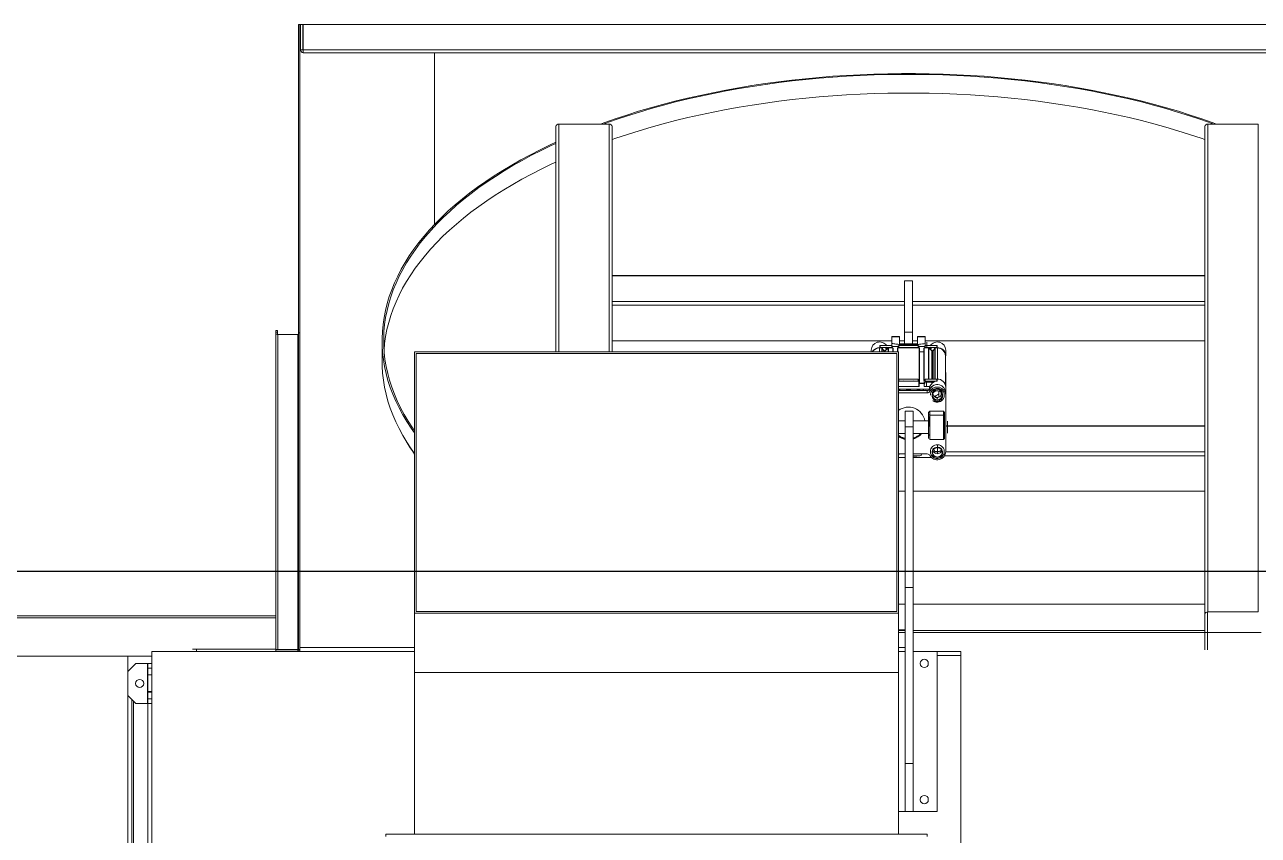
# Model space of a CAD drawing. Extents: x -2187 to 96136, y -11110 to 52208.
# Drawn here: x 46212 to 47751, y 20215 to 21227 of the extents above; entities that cross this region are included whole.
import ezdxf

# ---------------------------------------------------------------- set-up
doc = ezdxf.new("R2010")
doc.units = 0
doc.header["$LTSCALE"] = 1000
doc.header["$MEASUREMENT"] = 0
doc.layers.add('设备型号', color=7, linetype='Continuous')

msp = doc.modelspace()

# ---------------------------------------------------------------- linework, layer by layer
at = {"color": 7, "linetype": 'Continuous', "lineweight": 15}
for p, q in [((46553.097, 21227.001), (46553.097, 20842.127)), ((46553.097, 21227.001), (46555.097, 21227.001)), ((46555.097, 21227.001), (46555.097, 20842.127)), ((46555.164, 21227.001), (46555.097, 21227.001)), ((46555.164, 21227.001), (46555.99, 21227.001)), ((46555.164, 21227.001), (46555.164, 20449.501)), ((46555.99, 21227.001), (46558.588, 21227.001)), ((46555.99, 21195.501), (46555.99, 21227.001)), ((46558.588, 21227.001), (46559.088, 21227.001)), ((46558.588, 21195.501), (46558.588, 21227.001)), ((48071.106, 21227.001), (46559.088, 21227.001)), ((46559.088, 21195.501), (46559.088, 21227.001)), ((48071.24, 21192.001), (46558.954, 21192.001)), ((48071.106, 21195.501), (46559.088, 21195.501)), ((46722.847, 21192.001), (46722.847, 20977.395)), ((46874.607, 20818.392), (46874.607, 21099.986)), ((46941.207, 21102.915), (46878.007, 21102.915)), ((46944.607, 20913.871), (46944.607, 21099.986)), ((47684.607, 20913.871), (47684.607, 21099.986)), ((47688.007, 20493.869), (47688.007, 21102.915)), ((47751.207, 21102.915), (47688.007, 21102.915)), ((47751.207, 20493.869), (47751.207, 21102.915)), ((47684.607, 20913.871), (46944.607, 20913.871)), ((46944.607, 20913.4), (46944.607, 20913.871)), ((46944.607, 20881.324), (46944.607, 20913.4)), ((46944.607, 20913.4), (47684.607, 20913.4)), ((47684.607, 20913.4), (47684.607, 20913.871)), ((47684.607, 20881.324), (47684.607, 20913.4)), ((47309.607, 20906.982), (47309.607, 20843.202)), ((47319.607, 20906.982), (47309.607, 20906.982)), ((47319.607, 20906.982), (47319.607, 20843.202)), ((46944.607, 20876.669), (46944.607, 20881.324)), ((47684.607, 20876.669), (47684.607, 20881.324)), ((46944.607, 20818.392), (46944.607, 20876.669)), ((47684.607, 20726.082), (47684.607, 20876.669)), ((46527.097, 20845.297), (46525.097, 20845.297)), ((46525.097, 20845.297), (46525.097, 20843.177)), ((46525.097, 20842.127), (46525.097, 20843.177)), ((46525.097, 20843.177), (46527.097, 20843.177)), ((46525.097, 20842.127), (46525.097, 20447.001)), ((46527.097, 20843.177), (46527.097, 20845.297)), ((46527.097, 20842.127), (46527.097, 20843.177)), ((46527.097, 20842.127), (46527.097, 20840.214)), ((46527.597, 20840.174), (46527.597, 20447.001)), ((46552.597, 20840.174), (46527.597, 20840.174)), ((46552.597, 20840.174), (46552.597, 20447.001)), ((46553.097, 20842.127), (46553.097, 20447.001)), ((46553.097, 20842.127), (46555.097, 20842.127)), ((46555.097, 20842.127), (46555.097, 20447.001)), ((46657.607, 20832.529), (46657.607, 20806.68)), ((46944.607, 20832.209), (47293.607, 20832.209)), ((47303.407, 20837.651), (47293.607, 20837.651)), ((47293.607, 20837.157), (47293.607, 20837.651)), ((47293.607, 20828.925), (47293.607, 20837.157)), ((47293.607, 20837.157), (47303.407, 20837.157)), ((47303.407, 20837.157), (47303.407, 20837.651)), ((47303.407, 20828.732), (47303.407, 20837.157)), ((47303.407, 20832.209), (47309.607, 20832.209)), ((47309.607, 20828.732), (47309.607, 20843.202)), ((47309.607, 20843.202), (47319.607, 20843.202)), ((47319.607, 20843.202), (47319.607, 20828.732)), ((47319.607, 20832.209), (47325.807, 20832.209)), ((47335.607, 20837.651), (47325.807, 20837.651)), ((47325.807, 20837.651), (47325.807, 20837.157)), ((47325.807, 20837.157), (47325.807, 20828.732)), ((47335.607, 20837.157), (47325.807, 20837.157)), ((47335.607, 20837.157), (47335.607, 20837.651)), ((47335.607, 20828.925), (47335.607, 20837.157)), ((47335.607, 20832.209), (47684.607, 20832.209)), ((47302.097, 20818.392), (46698.097, 20818.392)), ((46698.097, 20818.392), (46698.097, 20492.392)), ((47300.097, 20816.392), (46700.097, 20816.392)), ((46700.097, 20816.392), (46700.097, 20494.392)), ((47268.107, 20820.565), (47268.107, 20818.392)), ((47270.536, 20819.455), (47270.47, 20820.111)), ((47270.657, 20820.32), (47270.657, 20819.545)), ((47278.607, 20823.39), (47281.218, 20823.39)), ((47278.854, 20823.876), (47278.854, 20826.266)), ((47278.854, 20826.266), (47279.197, 20826.258)), ((47279.107, 20823.879), (47279.107, 20826.258)), ((47279.107, 20826.258), (47293.857, 20826.258)), ((47293.857, 20823.879), (47279.107, 20823.879)), ((47281.651, 20823.146), (47283.671, 20819.724)), ((47284.104, 20819.48), (47284.104, 20818.392)), ((47285.11, 20818.392), (47285.11, 20819.48)), ((47285.463, 20819.623), (47289.17, 20823.247)), ((47289.524, 20823.39), (47294.357, 20823.39)), ((47293.607, 20826.189), (47293.607, 20828.925)), ((47293.857, 20823.879), (47293.857, 20826.258)), ((47294.21, 20826.189), (47293.857, 20826.189)), ((47294.357, 20823.39), (47294.357, 20825.918)), ((47301.857, 20825.16), (47294.357, 20825.16)), ((47294.907, 20823.39), (47294.357, 20823.39)), ((47295.407, 20818.392), (47295.407, 20822.901)), ((47300.807, 20818.698), (47295.407, 20818.698)), ((47300.097, 20494.392), (47300.097, 20816.392)), ((47300.807, 20822.901), (47300.807, 20818.392)), ((47301.857, 20823.39), (47301.307, 20823.39)), ((47301.857, 20825.918), (47301.857, 20823.39)), ((47301.857, 20823.39), (47327.357, 20823.39)), ((47302.357, 20826.189), (47302.003, 20826.189)), ((47302.097, 20492.392), (47302.097, 20818.392)), ((47302.357, 20823.879), (47302.357, 20826.258)), ((47302.357, 20826.258), (47326.857, 20826.258)), ((47302.357, 20823.879), (47326.857, 20823.879)), ((47325.807, 20828.732), (47303.407, 20828.732)), ((47326.857, 20826.258), (47326.857, 20823.879)), ((47327.21, 20826.189), (47326.857, 20826.189)), ((47327.357, 20825.918), (47327.357, 20823.39)), ((47334.857, 20825.16), (47327.357, 20825.16)), ((47327.907, 20823.39), (47327.357, 20823.39)), ((47327.907, 20784.003), (47327.907, 20823.39)), ((47328.407, 20822.901), (47328.407, 20783.514)), ((47333.807, 20818.698), (47328.407, 20818.698)), ((47333.807, 20822.901), (47333.807, 20783.514)), ((47334.307, 20823.39), (47334.307, 20784.003)), ((47334.857, 20823.39), (47334.307, 20823.39)), ((47334.857, 20825.918), (47334.857, 20823.39)), ((47334.857, 20823.39), (47339.69, 20823.39)), ((47335.357, 20826.189), (47335.003, 20826.189)), ((47335.357, 20826.258), (47335.357, 20823.879)), ((47335.357, 20826.258), (47350.107, 20826.258)), ((47350.107, 20823.879), (47335.357, 20823.879)), ((47335.607, 20826.189), (47335.607, 20828.925)), ((47337.607, 20826.189), (47337.607, 20830.651)), ((47337.607, 20827.651), (47337.607, 20824.865)), ((47339.69, 20784.491), (47339.69, 20823.39)), ((47339.69, 20821.853), (47340.043, 20821.853)), ((47340.043, 20823.247), (47340.043, 20784.491)), ((47340.043, 20823.247), (47343.75, 20819.623)), ((47343.75, 20784.491), (47343.75, 20819.623)), ((47344.104, 20819.48), (47344.104, 20784.491)), ((47345.109, 20819.48), (47344.104, 20819.48)), ((47345.109, 20784.491), (47345.109, 20819.48)), ((47345.542, 20819.724), (47347.563, 20823.146)), ((47345.542, 20819.724), (47345.542, 20784.491)), ((47345.64, 20820.921), (47345.631, 20819.875)), ((47347.996, 20823.39), (47350.607, 20823.39)), ((47350.107, 20826.258), (47350.107, 20823.879)), ((47350.36, 20826.266), (47350.36, 20823.876)), ((47358.557, 20819.545), (47358.557, 20820.32)), ((47358.742, 20820.095), (47358.675, 20819.444)), ((47360.201, 20816.394), (47360.487, 20817.09)), ((47361.107, 20813.615), (47361.107, 20820.565)), ((47340.043, 20811.092), (47339.69, 20810.746)), ((47339.69, 20805.618), (47340.043, 20805.964)), ((47345.542, 20814.533), (47345.109, 20814.909)), ((47345.542, 20808.888), (47345.109, 20809.264)), ((47360.607, 20813.615), (47360.607, 20777.357)), ((47361.025, 20814.787), (47360.96, 20814.359)), ((47360.96, 20800.814), (47360.96, 20814.359)), ((47361.104, 20813.373), (47361.104, 20813.856)), ((47339.69, 20785.7), (47340.043, 20785.7)), ((47343.75, 20785.7), (47344.104, 20785.7)), ((47345.109, 20785.7), (47345.542, 20785.7)), ((47360.96, 20775.935), (47360.96, 20793.196)), ((47361.107, 20792.776), (47361.107, 20790.397)), ((47361.107, 20790.397), (47361.107, 20774.227)), ((47302.097, 20784.003), (47302.357, 20784.003)), ((47302.097, 20781.895), (47327.21, 20781.895)), ((47327.857, 20775.178), (47302.097, 20775.178)), ((47302.097, 20771.871), (47340.913, 20771.871)), ((47337.908, 20770.209), (47302.097, 20770.209)), ((47302.357, 20782.113), (47302.357, 20784.491)), ((47326.857, 20784.491), (47302.357, 20784.491)), ((47326.857, 20782.113), (47302.357, 20782.113)), ((47307.348, 20782.148), (47307.729, 20781.895)), ((47308.035, 20781.895), (47307.391, 20782.148)), ((47318.612, 20781.895), (47318.835, 20782.113)), ((47321.822, 20782.148), (47321.178, 20781.895)), ((47321.484, 20781.895), (47321.865, 20782.148)), ((47326.857, 20784.491), (47326.857, 20782.113)), ((47326.857, 20784.003), (47327.357, 20784.003)), ((47327.357, 20784.003), (47327.907, 20784.003)), ((47327.357, 20781.475), (47327.357, 20775.772)), ((47327.857, 20784.003), (47327.857, 20782.341)), ((47327.857, 20782.341), (47327.857, 20779.701)), ((47327.857, 20778.822), (47327.857, 20775.178)), ((47327.857, 20778.822), (47334.357, 20778.822)), ((47328.257, 20783.863), (47328.257, 20779.31)), ((47328.257, 20779.31), (47333.957, 20779.31)), ((47331.341, 20779.31), (47330.938, 20778.822)), ((47333.512, 20779.31), (47333.247, 20778.822)), ((47333.807, 20782.732), (47333.807, 20783.514)), ((47334.161, 20783.981), (47333.957, 20783.527)), ((47333.957, 20779.31), (47333.957, 20783.863)), ((47334.307, 20784.003), (47334.857, 20784.003)), ((47334.357, 20782.341), (47334.357, 20784.003)), ((47334.357, 20779.701), (47334.357, 20782.341)), ((47334.357, 20775.178), (47334.357, 20778.822)), ((47340.913, 20775.178), (47334.357, 20775.178)), ((47334.857, 20784.003), (47335.357, 20784.003)), ((47335.357, 20784.491), (47335.357, 20782.113)), ((47350.107, 20784.491), (47335.357, 20784.491)), ((47335.357, 20782.113), (47350.107, 20782.113)), ((47335.759, 20771.871), (47335.607, 20771.473)), ((47335.607, 20771.473), (47335.607, 20771.871)), ((47336.931, 20782.113), (47337.072, 20780.592)), ((47337.072, 20780.592), (47337.072, 20782.113)), ((47337.072, 20780.592), (47337.072, 20778.148)), ((47337.072, 20780.592), (47343.386, 20780.592)), ((47337.908, 20767.26), (47337.908, 20770.209)), ((47340.913, 20771.871), (47340.913, 20775.178)), ((47341.354, 20775.491), (47341.354, 20772.133)), ((47341.411, 20772.231), (47341.411, 20769.283)), ((47341.83, 20782.113), (47343.75, 20780.236)), ((47343.75, 20780.236), (47343.75, 20782.113)), ((47343.75, 20780.592), (47344.104, 20780.592)), ((47344.104, 20782.113), (47344.104, 20780.092)), ((47344.104, 20780.092), (47344.935, 20780.092)), ((47345.109, 20780.222), (47345.109, 20782.113)), ((47345.109, 20780.592), (47345.542, 20780.592)), ((47345.542, 20782.113), (47345.542, 20780.522)), ((47345.718, 20780.634), (47346.591, 20782.113)), ((47350.107, 20782.113), (47350.107, 20784.491)), ((47350.107, 20784.003), (47350.36, 20784.003)), ((47350.36, 20784.489), (47350.36, 20782.099)), ((47352.607, 20771.216), (47352.607, 20772.546)), ((47355.307, 20770.514), (47355.307, 20769.559)), ((47361.107, 20767.276), (47361.107, 20774.227)), ((47337.908, 20767.26), (47302.097, 20767.26)), ((47344.107, 20765.17), (47344.107, 20763.59)), ((47346.072, 20757.012), (47352.107, 20757.012)), ((47346.241, 20756.908), (47346.413, 20757.012)), ((47346.484, 20756.783), (47346.897, 20757.012)), ((47347.607, 20762.634), (47350.607, 20760.941)), ((47347.607, 20762.634), (47347.607, 20761.792)), ((47350.607, 20760.099), (47347.607, 20761.792)), ((47350.607, 20760.941), (47350.607, 20760.099)), ((47352.607, 20762.006), (47352.607, 20769.636)), ((47355.307, 20767.979), (47355.307, 20765.469)), ((47355.307, 20765.469), (47355.307, 20764.038)), ((47355.307, 20757.8), (47355.307, 20757.112)), ((47356.975, 20759.115), (47355.57, 20758.231)), ((47355.807, 20768.982), (47355.807, 20769.675)), ((47355.807, 20764.877), (47355.807, 20767.403)), ((47357.107, 20763.59), (47357.107, 20765.17)), ((47361.107, 20764.327), (47361.107, 20767.276)), ((47361.107, 20693.943), (47361.107, 20764.327)), ((47310.341, 20725.042), (47310.341, 20744.501)), ((47310.341, 20744.501), (47320.341, 20744.501)), ((47320.341, 20744.501), (47320.341, 20725.042)), ((47339.607, 20742.821), (47341.107, 20744.287)), ((47339.607, 20742.821), (47339.607, 20738.187)), ((47339.607, 20739.916), (47341.107, 20739.916)), ((47341.107, 20744.287), (47358.107, 20744.287)), ((47341.107, 20744.287), (47341.107, 20739.653)), ((47341.107, 20739.653), (47358.107, 20739.653)), ((47341.107, 20739.653), (47341.107, 20709.001)), ((47358.107, 20744.287), (47358.107, 20739.653)), ((47358.107, 20744.287), (47359.607, 20742.821)), ((47358.107, 20739.653), (47358.107, 20709.001)), ((47358.107, 20739.653), (47359.607, 20738.187)), ((47359.607, 20742.821), (47359.607, 20738.187)), ((47310.341, 20732.501), (47302.097, 20732.501)), ((47310.341, 20725.042), (47310.341, 20524.501)), ((47320.341, 20725.042), (47310.341, 20725.042)), ((47339.607, 20732.501), (47320.341, 20732.501)), ((47320.341, 20725.042), (47320.341, 20524.501)), ((47339.607, 20710.501), (47339.607, 20738.187)), ((47339.69, 20725.393), (47339.69, 20715.368)), ((47341.107, 20726.082), (47339.871, 20726.082)), ((47359.607, 20738.187), (47359.607, 20710.501)), ((47361.057, 20713.001), (47361.057, 20736.001)), ((47684.607, 20726.082), (47361.107, 20726.082)), ((47363.107, 20717.001), (47363.107, 20732.001)), ((47684.607, 20725.611), (47684.607, 20726.082)), ((47684.607, 20693.535), (47684.607, 20725.611)), ((47302.097, 20716.501), (47310.341, 20716.501)), ((47306.94, 20711.04), (47306.94, 20711.63)), ((47320.341, 20716.501), (47339.607, 20716.501)), ((47341.107, 20713.983), (47339.607, 20715.449)), ((47341.107, 20709.001), (47358.107, 20709.001)), ((47358.107, 20709.001), (47359.607, 20710.501)), ((47345.109, 20697.977), (47344.965, 20697.977)), ((47345.733, 20697.409), (47345.542, 20697.732)), ((47345.962, 20693.578), (47350.607, 20693.578)), ((47347.563, 20694.311), (47346.077, 20696.827)), ((47350.607, 20694.067), (47347.996, 20694.067)), ((47350.607, 20702.496), (47350.607, 20699.56)), ((47350.607, 20698.966), (47350.607, 20694.067)), ((47356.357, 20696.891), (47356.309, 20696.167)), ((47684.607, 20688.88), (47684.607, 20693.535)), ((47302.097, 20691.01), (47310.341, 20691.01)), ((47310.341, 20686.627), (47302.097, 20686.627)), ((47320.341, 20691.01), (47337.908, 20691.01)), ((47343.241, 20686.627), (47320.341, 20686.627)), ((47684.607, 20490.94), (47684.607, 20688.88)), ((47302.097, 20644.42), (47310.341, 20644.42)), ((47320.341, 20644.42), (47684.607, 20644.42)), ((47310.341, 20524.501), (47310.341, 20304.501)), ((47320.341, 20524.501), (47310.341, 20524.501)), ((47320.341, 20524.501), (47320.341, 20304.501)), ((46700.097, 20494.392), (47300.097, 20494.392)), ((47310.341, 20503.401), (47302.097, 20503.401)), ((47684.607, 20503.401), (47320.341, 20503.401)), ((47687.607, 20490.94), (47687.607, 20493.849)), ((47751.207, 20493.869), (47688.007, 20493.869)), ((44155.097, 20488.784), (46525.097, 20488.784)), ((44155.097, 20488.784), (46325.097, 20488.784)), ((46552.597, 20488.784), (46553.097, 20488.784)), ((46698.097, 20492.392), (47302.097, 20492.392)), ((46698.097, 20418.392), (46698.097, 20492.392)), ((47302.097, 20418.392), (47302.097, 20492.392)), ((47684.607, 20490.94), (47684.607, 20446.48)), ((47687.607, 20490.94), (47687.607, 20446.48)), ((47302.097, 20471.401), (47310.341, 20471.401)), ((47310.341, 20470.69), (47302.097, 20470.69)), ((47310.341, 20468.258), (47302.097, 20468.258)), ((47684.607, 20470.69), (47320.341, 20470.69)), ((47754.607, 20468.258), (47320.341, 20468.258)), ((46421.143, 20447.501), (46426.128, 20447.501)), ((46525.097, 20447.501), (46426.128, 20447.501)), ((46426.128, 20447.501), (46426.128, 20444.501)), ((46525.097, 20447.001), (46527.597, 20447.001)), ((46527.597, 20447.001), (46552.597, 20447.001)), ((46553.097, 20447.501), (46552.597, 20447.501)), ((46553.097, 20447.001), (46553.432, 20447.001)), ((46555.097, 20449.501), (46555.097, 20449.501)), ((46698.097, 20449.501), (46555.097, 20449.501)), ((46555.097, 20447.001), (46555.097, 20444.501)), ((47310.341, 20449.501), (47302.097, 20449.501)), ((44365.097, 20438.784), (46370.097, 20438.784)), ((46340.097, 20419.501), (46340.097, 20438.784)), ((46370.097, 20444.501), (46370.097, 19892.455)), ((46698.097, 20444.501), (46370.097, 20444.501)), ((46525.097, 20446.501), (46552.597, 20446.501)), ((46525.097, 20444.501), (46525.097, 20446.501)), ((46552.597, 20446.501), (46552.597, 20444.501)), ((46552.597, 20446.501), (46552.999, 20446.501)), ((46552.999, 20446.501), (46555.097, 20446.501)), ((46552.999, 20446.501), (46552.999, 20444.501)), ((47302.097, 20444.501), (47310.341, 20444.501)), ((47320.341, 20444.501), (47350.341, 20444.501)), ((47350.341, 20444.501), (47350.341, 20244.501)), ((47380.097, 20444.501), (47350.341, 20444.501)), ((47350.341, 20439.501), (47380.097, 20439.501)), ((47380.097, 20444.501), (47380.097, 20119.831)), ((46350.097, 20429.501), (46340.097, 20419.501)), ((46340.097, 20419.501), (46340.097, 20389.501)), ((46350.097, 20429.501), (46364.697, 20429.501)), ((46364.697, 20429.501), (46364.697, 20379.501)), ((46365.097, 20429.501), (46365.097, 20379.501)), ((46370.097, 20429.501), (46365.097, 20429.501)), ((46370.097, 20423.751), (46365.097, 20423.751)), ((46698.097, 20418.392), (47302.097, 20418.392)), ((46698.097, 20418.392), (46698.097, 20216.392)), ((47302.097, 20418.392), (47302.097, 20216.392)), ((47329.341, 20429.251), (47329.341, 20429.751)), ((47339.341, 20429.751), (47339.341, 20429.251)), ((46364.697, 20414.501), (46365.097, 20414.501)), ((46365.097, 20415.251), (46370.097, 20415.251)), ((46340.097, 20108.501), (46340.097, 20389.501)), ((46340.097, 20389.501), (46350.097, 20379.501)), ((46365.097, 20394.501), (46364.697, 20394.501)), ((46364.697, 20392.148), (46365.097, 20392.148)), ((46365.097, 20394.501), (46370.097, 20394.501)), ((46370.097, 20393.751), (46365.097, 20393.751)), ((46365.097, 20385.251), (46370.097, 20385.251)), ((46345.097, 20006.901), (46345.097, 20384.501)), ((46350.097, 20379.501), (46364.697, 20379.501)), ((46365.097, 20006.855), (46365.097, 20379.501)), ((46370.097, 20379.501), (46365.097, 20379.501)), ((47310.341, 20244.501), (47310.341, 20304.501)), ((47310.341, 20304.501), (47320.341, 20304.501)), ((47320.341, 20304.501), (47320.341, 20244.501)), ((47329.341, 20259.251), (47329.341, 20259.751)), ((47339.341, 20259.751), (47339.341, 20259.251)), ((47350.341, 20244.501), (47302.097, 20244.501)), ((47320.341, 20244.501), (47310.341, 20244.501)), ((46662.097, 20213.392), (46662.097, 20216.392)), ((46662.097, 20216.392), (47338.097, 20216.392)), ((47338.097, 20213.392), (47338.097, 20216.392))]:
    msp.add_line(p, q, dxfattribs=at)
at = {"color": 8, "linetype": 'Continuous', "lineweight": 15}
for p, q in [((46555.99, 21195.501), (46558.588, 21195.501)), ((46559.088, 21195.501), (46558.588, 21195.501)), ((46878.007, 20818.392), (46878.007, 21102.915)), ((46941.207, 20818.392), (46941.207, 21102.915)), ((46944.607, 20881.324), (47309.607, 20881.324)), ((47319.607, 20881.324), (47684.607, 20881.324)), ((46944.607, 20876.669), (47309.607, 20876.669)), ((47319.607, 20876.669), (47684.607, 20876.669)), ((46553.432, 20842.127), (46553.432, 20447.001)), ((47278.607, 20823.39), (47278.607, 20818.392)), ((47281.218, 20818.392), (47281.218, 20823.39)), ((47281.651, 20823.146), (47281.651, 20818.392)), ((47283.671, 20818.392), (47283.671, 20819.724)), ((47285.463, 20819.623), (47285.463, 20818.392)), ((47289.17, 20818.392), (47289.17, 20823.247)), ((47289.524, 20823.39), (47289.524, 20818.392)), ((47294.907, 20818.392), (47294.907, 20823.39)), ((47301.307, 20823.39), (47301.307, 20818.392)), ((47347.563, 20784.491), (47347.563, 20823.146)), ((47347.996, 20823.39), (47347.996, 20784.491)), ((47350.607, 20823.39), (47350.607, 20784.491)), ((47339.69, 20810.726), (47340.043, 20811.072)), ((47327.857, 20777.477), (47327.357, 20777.08)), ((47329.744, 20779.31), (47329.337, 20778.822)), ((47356.207, 20768.552), (47356.207, 20768.396)), ((47356.207, 20766.816), (47356.207, 20766.001)), ((47339.749, 20725.611), (47341.107, 20725.611)), ((47361.107, 20725.611), (47684.607, 20725.611)), ((47350.607, 20691.27), (47350.607, 20693.578)), ((47361.098, 20693.535), (47684.607, 20693.535)), ((47320.341, 20688.88), (47328.582, 20688.88)), ((47359.74, 20688.88), (47684.607, 20688.88)), ((44155.097, 20486.384), (46525.097, 20486.384)), ((44155.097, 20486.384), (46325.097, 20486.384)), ((46552.597, 20486.384), (46553.097, 20486.384)), ((46553.432, 20447.001), (46555.097, 20447.001)), ((46347.497, 20006.855), (46347.497, 20382.101))]:
    msp.add_line(p, q, dxfattribs=at)
at = {"color": 7, "linetype": 'Continuous', "lineweight": 15, "flags": 128}
for points in [[(46930.112, 21102.915), (46934.33, 21104.448), (46948.532, 21109.423), (46962.987, 21114.207), (46977.684, 21118.797), (46992.614, 21123.189), (47007.766, 21127.381), (47023.129, 21131.369), (47038.694, 21135.152), (47054.449, 21138.725), (47070.383, 21142.087), (47086.486, 21145.236), (47102.747, 21148.169), (47119.153, 21150.884), (47135.695, 21153.38), (47152.36, 21155.654), (47169.136, 21157.705), (47186.013, 21159.532), (47202.979, 21161.133), (47220.022, 21162.508), (47237.13, 21163.655), (47254.292, 21164.574), (47271.495, 21165.263), (47288.728, 21165.723), (47305.978, 21165.953), (47323.235, 21165.953), (47340.486, 21165.723), (47357.719, 21165.263), (47374.922, 21164.574), (47392.083, 21163.655), (47409.191, 21162.508), (47426.234, 21161.133), (47443.2, 21159.532), (47460.077, 21157.705), (47476.854, 21155.654), (47493.519, 21153.38), (47510.06, 21150.884), (47526.467, 21148.169), (47542.727, 21145.236), (47558.83, 21142.087), (47574.764, 21138.725), (47590.519, 21135.152), (47606.084, 21131.369), (47621.448, 21127.381), (47636.599, 21123.189), (47651.529, 21118.797), (47666.227, 21114.207), (47680.681, 21109.423), (47694.883, 21104.448), (47699.102, 21102.915)], [(46933.539, 21102.915), (46935.488, 21103.62), (46949.646, 21108.58), (46964.057, 21113.35), (46978.71, 21117.925), (46993.594, 21122.304), (47008.7, 21126.483), (47024.017, 21130.46), (47039.534, 21134.23), (47055.241, 21137.793), (47071.127, 21141.145), (47087.181, 21144.284), (47103.392, 21147.208), (47119.748, 21149.915), (47136.239, 21152.403), (47152.853, 21154.67), (47169.579, 21156.715), (47186.405, 21158.537), (47203.319, 21160.133), (47220.31, 21161.504), (47237.366, 21162.647), (47254.475, 21163.563), (47271.626, 21164.25), (47288.806, 21164.709), (47306.005, 21164.938), (47323.209, 21164.938), (47340.407, 21164.709), (47357.587, 21164.25), (47374.738, 21163.563), (47391.847, 21162.647), (47408.903, 21161.504), (47425.894, 21160.133), (47442.809, 21158.537), (47459.634, 21156.715), (47476.36, 21154.67), (47492.974, 21152.403), (47509.465, 21149.915), (47525.822, 21147.208), (47542.032, 21144.284), (47558.086, 21141.145), (47573.972, 21137.793), (47589.679, 21134.23), (47605.197, 21130.46), (47620.514, 21126.483), (47635.619, 21122.304), (47650.504, 21117.925), (47665.156, 21113.35), (47679.567, 21108.58), (47693.726, 21103.62), (47695.674, 21102.915)], [(46944.607, 21083.582), (46949.43, 21085.242), (46963.847, 21090.018), (46978.506, 21094.6), (46993.397, 21098.984), (47008.51, 21103.169), (47023.835, 21107.15), (47039.36, 21110.926), (47055.076, 21114.493), (47070.971, 21117.849), (47087.034, 21120.993), (47103.255, 21123.92), (47119.621, 21126.631), (47136.122, 21129.122), (47152.747, 21131.392), (47169.483, 21133.44), (47186.32, 21135.264), (47203.245, 21136.863), (47220.247, 21138.235), (47237.314, 21139.38), (47254.435, 21140.297), (47271.597, 21140.985), (47288.789, 21141.444), (47305.999, 21141.674), (47323.215, 21141.674), (47340.424, 21141.444), (47357.616, 21140.985), (47374.779, 21140.297), (47391.899, 21139.38), (47408.967, 21138.235), (47425.969, 21136.863), (47442.894, 21135.264), (47459.73, 21133.44), (47476.467, 21131.392), (47493.091, 21129.122), (47509.592, 21126.631), (47525.959, 21123.92), (47542.179, 21120.993), (47558.242, 21117.849), (47574.137, 21114.493), (47589.853, 21110.926), (47605.378, 21107.15), (47620.703, 21103.169), (47635.816, 21098.984), (47650.708, 21094.6), (47665.367, 21090.018), (47679.783, 21085.242), (47684.607, 21083.582)], [(46698.097, 20717.278), (46693.813, 20723.361), (46688.378, 20731.674), (46683.375, 20740.056), (46678.808, 20748.503), (46674.679, 20757.007), (46670.992, 20765.563), (46667.749, 20774.165), (46664.952, 20782.808), (46662.603, 20791.485), (46660.704, 20800.19), (46659.256, 20808.917), (46658.26, 20817.661), (46657.717, 20826.415), (46657.627, 20835.174), (46657.991, 20843.93), (46658.807, 20852.679), (46660.076, 20861.413), (46661.797, 20870.128), (46663.968, 20878.817), (46666.587, 20887.474), (46669.654, 20896.093), (46673.166, 20904.668), (46677.12, 20913.194), (46681.514, 20921.663), (46686.345, 20930.072), (46691.609, 20938.413), (46697.303, 20946.68), (46703.423, 20954.87), (46709.965, 20962.974), (46716.923, 20970.989), (46724.295, 20978.908), (46732.073, 20986.727), (46740.253, 20994.438), (46748.83, 21002.039), (46757.796, 21009.522), (46767.147, 21016.883), (46776.876, 21024.117), (46786.976, 21031.219), (46797.439, 21038.183), (46808.26, 21045.006), (46819.429, 21051.682), (46830.941, 21058.207), (46842.786, 21064.577), (46854.956, 21070.786), (46867.444, 21076.831), (46874.607, 21080.158)], [(46698.097, 20720.249), (46695.703, 20723.694), (46690.285, 20731.981), (46685.297, 20740.338), (46680.743, 20748.758), (46676.627, 20757.236), (46672.951, 20765.767), (46669.718, 20774.343), (46666.929, 20782.959), (46664.588, 20791.61), (46662.694, 20800.288), (46661.251, 20808.989), (46660.258, 20817.706), (46659.717, 20826.434), (46659.627, 20835.166), (46659.99, 20843.895), (46660.804, 20852.617), (46662.069, 20861.326), (46663.784, 20870.014), (46665.948, 20878.676), (46668.56, 20887.307), (46671.617, 20895.9), (46675.118, 20904.449), (46679.061, 20912.948), (46683.441, 20921.392), (46688.257, 20929.775), (46693.506, 20938.09), (46699.182, 20946.333), (46705.284, 20954.497), (46711.805, 20962.577), (46718.743, 20970.568), (46726.092, 20978.463), (46733.846, 20986.257), (46742.002, 20993.946), (46750.552, 21001.523), (46759.491, 21008.983), (46768.814, 21016.322), (46778.513, 21023.534), (46788.582, 21030.614), (46799.013, 21037.557), (46809.801, 21044.359), (46820.937, 21051.015), (46832.413, 21057.52), (46844.222, 21063.87), (46856.355, 21070.061), (46868.805, 21076.087), (46874.607, 21078.79)], [(46660.008, 20820.897), (46660.764, 20829.016), (46662.012, 20837.73), (46663.712, 20846.425), (46665.861, 20855.095), (46668.458, 20863.732), (46671.502, 20872.332), (46674.99, 20880.889), (46678.919, 20889.396), (46683.288, 20897.847), (46688.093, 20906.238), (46693.331, 20914.561), (46698.998, 20922.812), (46705.09, 20930.984), (46711.604, 20939.072), (46718.534, 20947.071), (46725.876, 20954.974), (46733.624, 20962.777), (46741.774, 20970.473), (46750.319, 20978.058), (46759.255, 20985.527), (46768.574, 20992.874), (46778.27, 21000.094), (46788.337, 21007.182), (46798.767, 21014.133), (46809.554, 21020.943), (46820.689, 21027.607), (46832.166, 21034.12), (46843.976, 21040.477), (46856.111, 21046.675), (46868.563, 21052.709), (46874.607, 21055.526)], [(47283.583, 20819.875), (47283.607, 20820.355), (47283.547, 20821.105)], [(47343.75, 20818.812), (47343.795, 20818.885), (47344.104, 20819.349)], [(47344.104, 20816.052), (47343.795, 20816.516), (47343.75, 20816.59)], [(46698.097, 20691.429), (46693.813, 20697.513), (46688.378, 20705.825), (46683.375, 20714.208), (46678.808, 20722.654), (46674.679, 20731.158), (46670.992, 20739.714), (46667.749, 20748.316), (46664.952, 20756.959), (46662.603, 20765.636), (46660.704, 20774.341), (46659.256, 20783.069), (46658.26, 20791.812), (46657.717, 20800.566), (46657.607, 20806.68)], [(47344.104, 20810.408), (47343.795, 20810.872), (47343.75, 20810.945)], [(47305.117, 20770.209), (47303.982, 20770.805), (47302.285, 20771.871)], [(47314.607, 20771.34), (47311.833, 20771.517), (47309.832, 20771.871)], [(47319.381, 20771.871), (47317.38, 20771.517), (47314.607, 20771.34)], [(47326.928, 20771.871), (47325.232, 20770.805), (47324.097, 20770.209)], [(47329.295, 20771.871), (47328.949, 20771.585), (47327.053, 20770.209)], [(47328.257, 20781.51), (47327.832, 20781.013), (47327.357, 20780.498)], [(47327.857, 20775.872), (47327.543, 20775.632), (47327.401, 20775.527)], [(47336.127, 20782.113), (47335.527, 20780.435), (47334.357, 20777.995)], [(47341.857, 20764.327), (47342.036, 20766.049), (47342.566, 20767.701), (47343.425, 20769.214), (47344.578, 20770.527), (47345.978, 20771.586), (47347.568, 20772.349), (47349.282, 20772.782), (47351.05, 20772.87), (47352.8, 20772.608), (47354.46, 20772.007), (47355.963, 20771.091), (47357.246, 20769.899), (47358.257, 20768.479), (47358.955, 20766.888), (47359.312, 20765.193), (47359.312, 20763.462), (47358.955, 20761.767), (47358.257, 20760.176), (47357.246, 20758.756), (47355.963, 20757.563), (47354.46, 20756.648), (47352.8, 20756.047), (47351.05, 20755.785), (47349.282, 20755.872), (47347.568, 20756.306), (47345.978, 20757.068), (47345.072, 20757.702)], [(47357.107, 20763.59), (47356.931, 20762.125), (47356.415, 20760.738), (47355.586, 20759.506), (47354.488, 20758.493), (47353.181, 20757.756), (47351.735, 20757.333), (47350.229, 20757.247), (47348.742, 20757.503), (47347.357, 20758.087), (47346.146, 20758.968), (47345.176, 20760.099), (47344.499, 20761.417), (47344.151, 20762.853), (47344.151, 20764.328), (47344.499, 20765.763), (47345.176, 20767.082), (47346.146, 20768.212), (47347.357, 20769.093), (47348.742, 20769.677), (47350.229, 20769.934), (47351.735, 20769.848), (47353.181, 20769.425), (47354.488, 20768.687), (47355.586, 20767.675), (47356.415, 20766.442), (47356.931, 20765.056), (47357.107, 20763.59)], [(47341.857, 20693.943), (47342.036, 20695.665), (47342.566, 20697.316), (47343.425, 20698.829), (47344.578, 20700.142), (47345.978, 20701.202), (47347.568, 20701.964), (47349.282, 20702.398), (47351.05, 20702.485), (47352.8, 20702.223), (47354.46, 20701.622), (47355.963, 20700.707), (47357.246, 20699.514), (47358.257, 20698.094), (47358.955, 20696.503), (47359.312, 20694.808), (47359.312, 20693.077), (47358.955, 20691.382), (47358.257, 20689.792), (47357.246, 20688.371), (47355.963, 20687.179), (47354.46, 20686.263), (47352.8, 20685.662), (47351.05, 20685.4), (47349.282, 20685.488), (47347.568, 20685.921), (47345.978, 20686.684), (47344.578, 20687.743), (47343.425, 20689.056), (47342.566, 20690.569), (47342.036, 20692.221), (47341.857, 20693.943)], [(47357.107, 20693.205), (47356.931, 20691.74), (47356.415, 20690.354), (47355.586, 20689.121), (47354.488, 20688.109), (47353.181, 20687.371), (47351.735, 20686.948), (47350.229, 20686.862), (47348.742, 20687.118), (47347.357, 20687.703), (47346.146, 20688.584), (47345.176, 20689.714), (47344.499, 20691.032), (47344.151, 20692.468), (47344.151, 20693.943), (47344.499, 20695.379), (47345.176, 20696.697), (47346.146, 20697.827), (47347.357, 20698.708), (47348.742, 20699.293), (47350.229, 20699.549), (47351.735, 20699.463), (47353.181, 20699.04), (47354.488, 20698.302), (47355.586, 20697.29), (47356.415, 20696.057), (47356.931, 20694.671), (47357.107, 20693.205)], [(47320.341, 20688.414), (47321.736, 20688.357), (47323.478, 20688.357), (47325.181, 20688.434), (47326.772, 20688.583), (47328.181, 20688.798), (47329.347, 20689.071), (47330.217, 20689.389), (47330.756, 20689.738), (47330.938, 20690.102)]]:
    msp.add_lwpolyline(points, dxfattribs=at)
at = {"color": 7, "linetype": 'Continuous', "lineweight": 15}
msp.add_circle((46355.097, 20404.501), 5.05, dxfattribs=at)
for centre, radius, start, end in [((46877.788, 21099.732), 3.191, 86.065681, 175.432612), ((46941.426, 21099.732), 3.191, 4.567388, 93.934319), ((47687.788, 21099.732), 3.191, 86.065681, 175.432612), ((47278.629, 20820.357), 10.525, 33.651959, 178.86378), ((47278.556, 20813.354), 10.526, 88.376458, 151.406011), ((47278.556, 20813.364), 10.026, 89.712566, 149.902934), ((47281.22, 20822.888), 0.502, 30.880585, 90.238816), ((47278.72, 20814.745), 7.875, 35.772659, 60.926553), ((47284.102, 20819.982), 0.502, 210.880585, 270.238816), ((47285.111, 20819.986), 0.506, 269.891419, 314.196715), ((47278.919, 20820.517), 7.638, 1.296374, 26.110631), ((47278.928, 20820.56), 7.828, 2.35565, 25.08844), ((47289.523, 20822.884), 0.506, 89.891419, 134.196715), ((47294.912, 20822.896), 0.494, 0.657318, 90.642571), ((47301.301, 20822.896), 0.494, 89.357429, 179.342682), ((47327.912, 20822.896), 0.494, 0.657318, 90.642571), ((47334.301, 20822.896), 0.494, 89.357429, 179.342682), ((47338.619, 20815.61), 2.513, 55.484306, 64.788542), ((47350.578, 20820.337), 10.531, 1.244484, 146.239776), ((47350.284, 20820.56), 7.827, 154.911151, 178.530211), ((47350.285, 20820.52), 7.629, 153.874535, 178.718459), ((47350.508, 20814.728), 7.898, 119.106235, 143.008719), ((47347.994, 20822.888), 0.502, 89.761184, 149.119415), ((47350.72, 20813.498), 10.384, 359.308867, 91.991022), ((47350.718, 20813.501), 9.89, 0.657318, 90.642571), ((47327.912, 20783.508), 0.494, 0.657318, 90.642571), ((47334.301, 20783.508), 0.494, 89.357429, 179.342682), ((47315.403, 20788.828), 20.457, 335.085752, 346.358079), ((47315.58, 20779.372), 21.527, 348.764911, 356.740728), ((47337.926, 20774.223), 4.014, 269.749055, 330.253026), ((47350.584, 20767.07), 10.525, 1.125375, 151.27158), ((47350.579, 20767.053), 10.53, 1.214069, 150.541583), ((47350.579, 20764.104), 10.53, 1.214069, 150.541583), ((47350.607, 20765.062), 6.501, 0.949257, 179.050743), ((47350.53, 20767.196), 5.688, 103.857547, 164.857285), ((47350.719, 20774.106), 10.389, 0.667314, 91.980312), ((47350.68, 20767.192), 5.692, 15.170887, 76.117164), ((47337.926, 20771.275), 4.014, 269.749055, 330.253026), ((47350.607, 20765.305), 6.516, 188.158529, 351.841471), ((47350.456, 20767.304), 5.602, 186.02799, 239.424565), ((47351.551, 20761.628), 3.45, 103.743682, 168.496727), ((47350.625, 20767.386), 5.743, 252.351719, 353.297431), ((47350.152, 20767.365), 2.455, 283.660884, 359.554433), ((47352.109, 20752.943), 4.069, 60.716497, 90.038835), ((47314.584, 20728.622), 20.849, 10.721802, 126.793152), ((47315.731, 20732.084), 24.875, 343.701173, 16.298827), ((47314.549, 20732.77), 23.025, 237.261485, 259.471296), ((47314.55, 20729.844), 20.987, 233.601919, 258.431581), ((47314.749, 20729.664), 20.789, 285.605844, 320.718695), ((47314.706, 20732.672), 22.919, 284.233028, 311.215001), ((46898.806, 20833.034), 245.909, 210.857509, 215.294417), ((47350.579, 20694.166), 10.53, 209.458416, 358.785931), ((47350.606, 20697.03), 5.778, 196.169733, 344.136636), ((47345.111, 20697.475), 0.502, 30.880585, 90.238816), ((47347.994, 20694.569), 0.502, 210.880585, 270.238816), ((47350.615, 20704.233), 10.166, 269.955694, 301.860406), ((47350.615, 20704.256), 10.678, 269.957872, 300.459616), ((47302.168, 20711.906), 21.077, 269.807417, 277.5148), ((47329.478, 20689.419), 1.612, 25.08256, 80.755239), ((47337.926, 20686.996), 4.014, 29.746976, 90.250945), ((47350.607, 20697.263), 10.644, 222.67219, 317.328859), ((47350.637, 20697.213), 10.586, 269.837726, 321.57257), ((47687.788, 20490.686), 3.191, 86.065681, 175.432612), ((46552.597, 20447.001), 0.5, 270, 0), ((46552.597, 20447.001), 2.5, 270, 0), ((46552.963, 20446.97), 0.47, 274.40195, 3.811261), ((47334.341, 20429.751), 5, 0, 180), ((47334.341, 20429.251), 5, 180, 0), ((47334.341, 20259.751), 5, 0, 180), ((47334.341, 20259.251), 5, 180, 0)]:
    msp.add_arc(centre, radius, start, end, dxfattribs=at)
for centre, major_axis, ratio, start_param, end_param in [((46527.597, 20842.127), (2.5, 0), 0.78128563, 3.14159265, 4.71238898), ((47278.607, 20818.248), (-10.5, 0), 0.76693765, 3.6339758, 3.91588233), ((47293.857, 20825.918), (0.5, 0), 0.76693765, 0, 0.78539816), ((47302.357, 20825.918), (-0.5, 0), 0.76693765, -0.78539816, 0), ((47326.857, 20825.918), (0.5, 0), 0.76693765, 0, 0.78539816), ((47335.357, 20825.918), (-0.5, 0), 0.76693765, -0.78539816, 0), ((47350.607, 20818.248), (-10.5, 0), 0.76693765, -0.77428967, -0.49238315), ((47350.607, 20818.248), (-8.169, 8.169), 0.80748649, 3.51103725, 3.65367041), ((47360.607, 20801.234), (-0.389, 0.389), 0.80748649, 2.25008556, 3.03548372), ((47360.607, 20792.925), (-0.389, 0.389), 0.80748649, 4.60628005, 5.39167821), ((47314.607, 20795.504), (-5.642, 13.406), 0.8320584, 3.08481437, 3.14462779), ((47326.857, 20781.475), (0, 0.594), 0.84161291, -1.57079633, -0.78539816), ((47327.857, 20775.772), (0, 0.594), 0.84161291, 1.57079633, 3.14159265), ((47350.607, 20769.593), (0, 12.476), 0.84161291, 0.16721147, 1.07841318), ((47355.807, 20769.008), (-0.389, 0.389), 0.80748649, -0.8915071, -0.06999473)]:
    msp.add_ellipse(centre, major_axis=major_axis, ratio=ratio, start_param=start_param, end_param=end_param, dxfattribs=at)
for points in [[(46555.99, 21195.501), (46556.03, 21195.043), (46556.11, 21194.125), (46556.794, 21192.968), (46557.779, 21192.159), (46558.562, 21192.054), (46558.954, 21192.001)], [(46558.588, 21195.501), (46558.589, 21195.436), (46558.591, 21195.305), (46558.674, 21195.139), (46558.8, 21195.024), (46558.903, 21195.009), (46558.954, 21195.001)], [(46558.954, 21192.001), (46558.965, 21192.054), (46558.987, 21192.159), (46559.021, 21192.968), (46559.054, 21194.125), (46559.077, 21195.043), (46559.088, 21195.501)], [(46558.954, 21195.001), (46558.965, 21195.009), (46558.987, 21195.024), (46559.021, 21195.139), (46559.054, 21195.305), (46559.077, 21195.436), (46559.088, 21195.501)], [(47344.607, 20693.1), (47344.697, 20693.869), (47344.877, 20695.406), (47346.265, 20697.345), (47348.248, 20698.701), (47349.82, 20698.877), (47350.607, 20698.966)], [(47356.607, 20693.1), (47356.516, 20692.332), (47356.336, 20690.797), (47354.949, 20688.845), (47352.965, 20687.54), (47350.607, 20687.082), (47348.248, 20687.54), (47346.265, 20688.845), (47344.877, 20690.797), (47344.697, 20692.332), (47344.607, 20693.1)], [(47350.607, 20698.966), (47351.393, 20698.877), (47352.965, 20698.701), (47354.949, 20697.345), (47356.336, 20695.406), (47356.516, 20693.869), (47356.607, 20693.1)]]:
    msp.add_open_spline(points, degree=3, dxfattribs=at)
for points, knots in [([(47293.607, 20828.925), (47295.284, 20828.687), (47298.64, 20828.213), (47304.01, 20827.622), (47309.227, 20827.249), (47314.12, 20827.127), (47318.788, 20827.199), (47323.577, 20827.494), (47329.367, 20828.058), (47333.221, 20828.593), (47335.607, 20828.925)], [0, 0, 0, 0, 0.13199539, 0.26406425, 0.39483298, 0.48955395, 0.58424798, 0.69871241, 0.81354222, 1, 1, 1, 1]), ([(47343.75, 20818.338), (47343.773, 20818.135), (47343.816, 20817.763), (47344.014, 20817.443), (47344.104, 20817.297)], [0, 0, 0, 0, 0.54356361, 1, 1, 1, 1]), ([(47349.742, 20826.258), (47349.774, 20826.26), (47349.979, 20826.277), (47350.185, 20826.271), (47350.36, 20826.266)], [0, 0, 0, 0, 0.15116675, 1, 1, 1, 1]), ([(47345.109, 20815.79), (47345.22, 20815.629), (47345.346, 20815.446), (47345.521, 20815.31), (47345.542, 20815.294)], [0, 0, 0, 0, 0.88081045, 1, 1, 1, 1]), ([(47333.837, 20771.871), (47333.475, 20771.414), (47333.041, 20770.868), (47332.453, 20770.302), (47332.356, 20770.209)], [0, 0, 0, 0, 0.8363486, 1, 1, 1, 1]), ([(47350.36, 20782.099), (47350.033, 20782.069), (47349.532, 20782.023), (47349.033, 20781.928), (47348.859, 20781.895)], [0, 0, 0, 0, 0.65098045, 1, 1, 1, 1]), ([(47310.341, 20710.674), (47309.105, 20710.964), (47307.163, 20711.419), (47304.712, 20712.566), (47303.137, 20713.376), (47302.341, 20714.038), (47302.097, 20714.241)], [0, 0, 0, 0, 0.41724838, 0.65591015, 0.89451404, 1, 1, 1, 1]), ([(47329.911, 20716.501), (47329.877, 20716.461), (47328.916, 20715.296), (47326.422, 20713.612), (47323.218, 20711.801), (47321.077, 20711.269), (47320.341, 20711.087)], [0, 0, 0, 0, 0.01431952, 0.40998344, 0.79742529, 1, 1, 1, 1])]:
    msp.add_open_spline(points, degree=3, knots=knots, dxfattribs=at)
at = {"layer": '设备型号', "color": 6}
msp.add_line((58030.207, 20544.314), (38057.423, 20544.314), dxfattribs=at)

doc.saveas('drawing.dxf')
